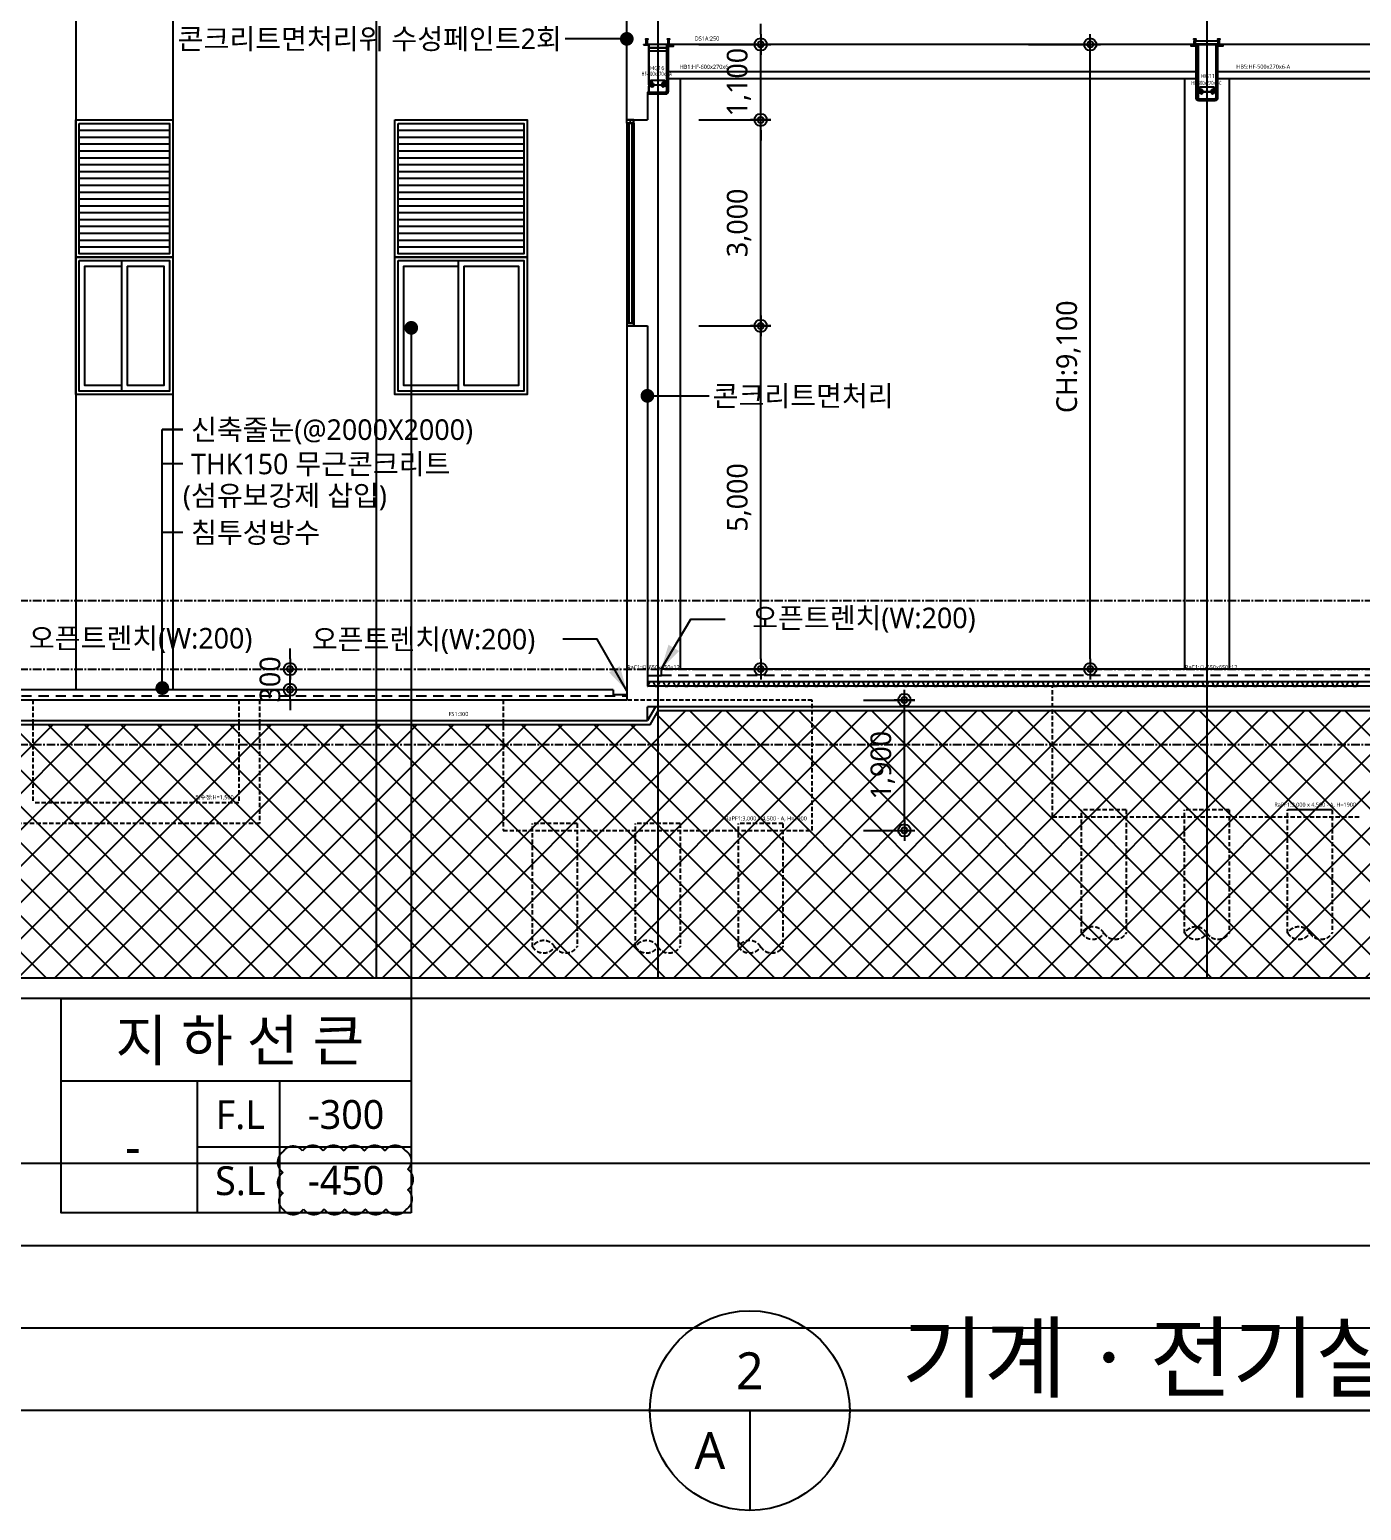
# Model space of a CAD drawing. Header units: millimetres. Extents: x 0 to 244676, y -5263 to 84354.
# Drawn here: x 160651 to 180050, y 3705 to 25274 of the extents above; entities that cross this region are included whole.
import ezdxf
from ezdxf.enums import TextEntityAlignment as Align

# ---------------------------------------------------------------- set-up
doc = ezdxf.new("R2010")
doc.units = ezdxf.units.MM
doc.header["$LTSCALE"] = 100
doc.header["$MEASUREMENT"] = 0
doc.header["$PDSIZE"] = -10
for name, pattern in [('ACAD_ISO03W100', [30, 12, -18]), ('CENTER', [2, 1.25, -0.25, 0.25, -0.25]), ('HID', [2.5, 1.5, -1]), ('HIDDEN', [9.525, 6.35, -3.175]), ('HIDDEN2', [0.1875, 0.125, -0.0625])]:
    doc.linetypes.add(name, pattern=pattern)
doc.layers.get('0').update_dxf_attribs({"linetype": 'CONTINUOUS'})
doc.layers.get('Defpoints').update_dxf_attribs({"color": 171, "linetype": 'CONTINUOUS'})
for name, color, linetype in [('BOLT', 6, 'CONTINUOUS'), ('cen', 14, 'CONTINUOUS'), ('CEN(ST)', 1, 'CENTER'), ('CON', 2, 'CONTINUOUS'), ('DIM', 7, 'CONTINUOUS'), ('ELE', 4, 'CONTINUOUS'), ('ELE-6', 8, 'CONTINUOUS'), ('FIN', 8, 'CONTINUOUS'), ('FIN(내화피복)', 8, 'CONTINUOUS'), ('HAT-252', 252, 'CONTINUOUS'), ('HF', 3, 'CONTINUOUS'), ('LED', 7, 'CONTINUOUS'), ('NDIM', 7, 'CONTINUOUS'), ('plate', 8, 'CONTINUOUS'), ('STUD', 6, 'CONTINUOUS'), ('SYM', 7, 'CONTINUOUS'), ('TEXT', 3, 'CONTINUOUS'), ('TEXT(MIN)', 7, 'CONTINUOUS'), ('TEXT(실명)', 3, 'CONTINUOUS'), ('TEXT-기입', 6, 'CONTINUOUS'), ('TITLE', 7, 'CONTINUOUS'), ('WIN', 4, 'CONTINUOUS'), ('WIN-G', 252, 'CONTINUOUS'), ('WIN2', 5, 'CONTINUOUS'), ('wire-meshes', 1, 'CONTINUOUS'), ('고령토단면', 2, 'CONTINUOUS'), ('배수판', 5, 'CONTINUOUS'), ('코킹용접', 5, 'CONTINUOUS')]:
    doc.layers.add(name, color=color, linetype=linetype)
doc.layers.add('VE변경사항적용-20220616', color=10, linetype='CONTINUOUS', plot=False)
doc.styles.add('CGS', font='cgse', dxfattribs={"bigfont": 'cgs'})
doc.styles.add('TE', font='malgun_0.ttf')
doc.styles.add('나눔바른고딕', font='NanumBarunGothic.ttf')
doc.dimstyles.new('BA', dxfattribs={"dimscale": 500, "dimtxt": 3, "dimasz": 1, "dimexe": 1, "dimexo": 5, "dimgap": 0.9, "dimtad": 1, "dimdec": 0, "dimdsep": 46, "dimlunit": 6, "dimtxsty": 'TE', "dimblk": 'DDD', "dimcen": 2.5, "dimclrd": 256, "dimclre": 256, "dimclrt": 3, "dimazin": 2, "dimtfac": 1, "dimtdec": 0, "dimtix": 1, "dimtmove": 2, "dimatfit": 3, "dimldrblk": 'DDD', "dimfxl": 1, "dimtolj": 1, "dimtzin": 0, "dimarcsym": 2})
doc.dimstyles.new('NDIM 1200', dxfattribs={"dimscale": 500, "dimtxt": 3, "dimasz": 1, "dimexe": 2, "dimexo": 2, "dimgap": 1, "dimtad": 1, "dimdec": 0, "dimdsep": 46, "dimtxsty": 'CGS', "dimblk": 'DOT0', "dimcen": 1, "dimdle": 8, "dimclrd": 2, "dimclre": 2, "dimclrt": 2, "dimadec": 0, "dimazin": 0, "dimtfac": 1, "dimtdec": 0, "dimtix": 1, "dimtmove": 2, "dimatfit": 3, "dimldrblk": 'DOT0', "dimfxl": 1, "dimtolj": 1, "dimtzin": 0, "dimlwd": -1, "dimlwe": -1, "dimarcsym": 0})

# ---------------------------------------------------------------- blocks, each defined once
blk = doc.blocks.new('*U162')
at = {"layer": 'BOLT'}
for p, q in [((-20, 0), (20, 0)), ((-20, 0), (-20, -4)), ((-17, 18), (17, 18)), ((20, 0), (20, -4)), ((-20, -4), (20, -4)), ((-18, -19), (-18, -6)), ((-14, -4), (14, -4)), ((-14, -20), (14, -20)), ((-10, -20), (-10, -31)), ((-10, -31), (-8, -33)), ((-10, -31), (10, -31)), ((-9, -19), (-9, -6)), ((-8, -33), (8, -33)), ((10, -31), (8, -33)), ((9, -19), (9, -6)), ((10, -20), (10, -31)), ((18, -19), (18, -6))]:
    blk.add_line(p, q, dxfattribs=at)
at = {"layer": 'BOLT', "linetype": 'HIDDEN'}
for p, q in [((-10, 18), (-10, 0)), ((10, 18), (10, 0))]:
    blk.add_line(p, q, dxfattribs=at)
at = {"layer": 'BOLT'}
for centre, radius, start, end in [((0, 13), 17.6, 15.5187, 164.4813), ((-14, -11), 6.71, 47.8966, 132.1034), ((-14, -14), 6.71, 227.8966, 312.1034), ((0, -29), 24.2, 68.2132, 111.7868), ((0, 4), 24.2, 248.2132, 291.7868), ((14, -11), 6.71, 47.8966, 132.1034), ((14, -14), 6.71, 227.8966, 312.1034)]:
    blk.add_arc(centre, radius, start, end, dxfattribs=at)
at = {"layer": 'cen'}
blk.add_line((0, 36), (0, -38), dxfattribs=at)
blk = doc.blocks.new('SB16')
at = {"layer": 'STUD'}
for p, q in [((-8, 0), (-8, 70)), ((8, 0), (8, 70))]:
    blk.add_line(p, q, dxfattribs=at)
blk.add_lwpolyline([(-15, 70), (-15, 80), (14, 80), (14, 70)], close=True, dxfattribs=at)
blk = doc.blocks.new('*U141')
at = {"layer": 'Defpoints'}
blk.add_point((0, 0), dxfattribs=at)
at = {"layer": 'HF'}
for p, q in [((-209, 0), (-147, 0)), ((-209, 0), (-209, -6)), ((209, 0), (147, 0)), ((209, 0), (209, -6)), ((-209, -6), (-147, -6)), ((-135, -18), (-135, -682)), ((-129, -18), (-129, -682)), ((129, -18), (129, -682)), ((135, -18), (135, -682)), ((209, -6), (147, -6)), ((-135, -718), (-135, -782)), ((-129, -718), (-129, -782)), ((-117, -694), (-55, -694)), ((-117, -700), (-55, -700)), ((-117, -706), (-55, -706)), ((-117, -794), (117, -794)), ((-117, -800), (117, -800)), ((-55, -694), (-55, -700)), ((-55, -700), (-55, -706)), ((117, -694), (55, -694)), ((55, -694), (55, -700)), ((117, -700), (55, -700)), ((55, -700), (55, -706)), ((117, -706), (55, -706)), ((129, -718), (129, -782)), ((135, -718), (135, -782))]:
    blk.add_line(p, q, dxfattribs=at)
for centre, radius, start, end in [((-147, -18), 18, 360, 450), ((147, -18), 18, 90, 180), ((-147, -18), 12, 360, 450), ((147, -18), 12, 90, 180), ((-117, -682), 18, 180, 270), ((-117, -718), 18, 90, 180), ((-117, -782), 18, 180, 270), ((-117, -682), 12, 180, 270), ((-117, -718), 12, 90, 180), ((-117, -782), 12, 180, 270), ((117, -682), 12, 270, 360), ((117, -682), 18, 270, 360), ((117, -718), 18, 0, 90), ((117, -718), 12, 0, 90), ((117, -782), 12, 270, 360), ((117, -782), 18, 270, 360)]:
    blk.add_arc(centre, radius, start, end, dxfattribs=at)
blk = doc.blocks.new('*U163')
for p, q in [((185, 0), (185, -50)), ((-185, 0), (-185, -50)), ((-185, 0), (185, 0)), ((-185, -50), (185, -50))]:
    blk.add_line(p, q)
at = {"linetype": 'ByBlock'}
blk.add_line((-185, -6), (185, -6), dxfattribs=at)
at = {"layer": 'Defpoints'}
blk.add_point((0, -50), dxfattribs=at)
blk = doc.blocks.new('HG11-SEC')
at = {"layer": 'plate'}
for p, q in [((-105, -694), (-105, -619)), ((-105, -619), (105, -619)), ((105, -694), (105, -619))]:
    blk.add_line(p, q, dxfattribs=at)
for points in [[(-105, -688), (105, -688)], [(105, -694), (-105, -694)]]:
    blk.add_lwpolyline(points, dxfattribs=at)
at = {"layer": 'BOLT', "rotation": 180}
for p in [(-80, -688), (80, -688)]:
    blk.add_blockref('*U162', p, dxfattribs=at)
at = {"layer": 'HF'}
blk.add_blockref('*U141', (0, 0), dxfattribs=at)
at = {"layer": 'plate', "xscale": -1, "rotation": 180}
blk.add_blockref('*U163', (0, 0), dxfattribs=at)
at = {"layer": 'STUD'}
for p in [(-174, 0), (174, 0)]:
    blk.add_blockref('SB16', p, dxfattribs=at)
at = {"layer": 'Defpoints', "style": '나눔바른고딕'}
blk.add_text('HG11', height=60, dxfattribs=at).set_placement((14, -509), align=Align.BOTTOM_CENTER)
at = {"layer": 'Defpoints', "style": '나눔바른고딕', "width": 0.6}
blk.add_text('HF-800x270x8-C', height=60, dxfattribs=at).set_placement((-6, -609), align=Align.BOTTOM_CENTER)
blk = doc.blocks.new('DOT0')
blk.add_line((-3, 0), (3, 0))
at = {"color": 6}
blk.add_circle((0, 0), 0.75, dxfattribs=at)
blk = doc.blocks.new('DDD')
at = {"layer": 'DIM', "color": 0}
for p, q in [((-1, 0), (1, 0)), ((0, -1), (0, 1))]:
    blk.add_line(p, q, dxfattribs=at)
for radius in [0.6, 0.3]:
    blk.add_circle((0, 0), radius, dxfattribs=at)
blk = doc.blocks.new('*D236')
at = {"layer": 'Defpoints', "color": 0, "ltscale": 0.4, "transparency": 16777216}
for p in [(169650, 20959), (171300, 20959), (169650, 15959)]:
    blk.add_point(p, dxfattribs=at)
at = {"layer": 'NDIM', "lineweight": -2, "ltscale": 0.4, "transparency": 16777216}
for p, q in [((170400, 20959), (171450, 20959)), ((171300, 16109), (171300, 20809)), ((170400, 15959), (171450, 15959))]:
    blk.add_line(p, q, dxfattribs=at)
at = {"layer": 'NDIM', "lineweight": -2, "ltscale": 0.4, "transparency": 16777216, "xscale": 150, "yscale": 150, "zscale": 150}
for p, rotation in [((171300, 20959), 90), ((171300, 15959), 270)]:
    blk.add_blockref('DDD', p, dxfattribs=dict(at, rotation=rotation))
at = {"layer": 'NDIM', "color": 3, "ltscale": 0.4, "transparency": 16777216, "insert": (170985, 18459), "char_height": 300, "attachment_point": 5, "rotation": 90, "style": 'TE'}
blk.add_mtext('\\A1;5,000', dxfattribs=at)
blk = doc.blocks.new('*D252')
at = {"layer": 'Defpoints', "color": 0, "ltscale": 0.4, "transparency": 16777216}
for p in [(172050, 15509), (173393, 15509), (172050, 13609)]:
    blk.add_point(p, dxfattribs=at)
at = {"layer": 'NDIM', "lineweight": -2, "ltscale": 0.4, "transparency": 16777216}
for p, q in [((172800, 15509), (173543, 15509)), ((173393, 13759), (173393, 15359)), ((172800, 13609), (173543, 13609))]:
    blk.add_line(p, q, dxfattribs=at)
at = {"layer": 'NDIM', "lineweight": -2, "ltscale": 0.4, "transparency": 16777216, "xscale": 150, "yscale": 150, "zscale": 150}
for p, rotation in [((173393, 15509), 90), ((173393, 13609), 270)]:
    blk.add_blockref('DDD', p, dxfattribs=dict(at, rotation=rotation))
at = {"layer": 'NDIM', "color": 3, "ltscale": 0.4, "transparency": 16777216, "insert": (173077, 14559), "char_height": 300, "attachment_point": 5, "rotation": 90, "style": 'TE'}
blk.add_mtext('\\A1;1,900', dxfattribs=at)
blk = doc.blocks.new('A$C51E23882')
at = {"layer": 'TITLE'}
blk.add_lwpolyline([(8500, 0), (0, 0), (0, 5200), (8500, 5200)], close=True, dxfattribs=at)
for points in [[(8500, 3200), (0, 3200)], [(3300, 3200), (3300, 0)], [(5300, 3200), (5300, 0)], [(3300, 1600), (8500, 1600)]]:
    blk.add_lwpolyline(points, dxfattribs=at)
at = {"layer": 'TITLE', "style": '나눔바른고딕'}
for s, p in [('F.L', (4352, 2378)), ('S.L', (4352, 778))]:
    blk.add_text(s, height=700, dxfattribs=at).set_placement(p, align=Align.MIDDLE)
blk = doc.blocks.new('*U160')
at = {"layer": 'Defpoints'}
blk.add_point((0, 0), dxfattribs=at)
at = {"layer": 'HF'}
for p, q in [((-209, 0), (-147, 0)), ((-209, 0), (-209, -6)), ((209, 0), (147, 0)), ((209, 0), (209, -6)), ((-209, -6), (-147, -6)), ((-135, -18), (-135, -582)), ((-129, -18), (-129, -582)), ((129, -18), (129, -582)), ((135, -18), (135, -582)), ((209, -6), (147, -6)), ((-135, -618), (-135, -682)), ((-129, -618), (-129, -682)), ((-117, -594), (-55, -594)), ((-117, -600), (-55, -600)), ((-117, -606), (-55, -606)), ((-55, -594), (-55, -600)), ((-55, -600), (-55, -606)), ((117, -594), (55, -594)), ((55, -594), (55, -600)), ((117, -600), (55, -600)), ((55, -600), (55, -606)), ((117, -606), (55, -606)), ((129, -618), (129, -682)), ((135, -618), (135, -682)), ((-117, -694), (117, -694)), ((-117, -700), (117, -700))]:
    blk.add_line(p, q, dxfattribs=at)
for centre, radius, start, end in [((-147, -18), 18, 360, 450), ((147, -18), 18, 90, 180), ((-147, -18), 12, 360, 450), ((147, -18), 12, 90, 180), ((-117, -582), 18, 180, 270), ((-117, -618), 18, 90, 180), ((-117, -582), 12, 180, 270), ((-117, -618), 12, 90, 180), ((117, -582), 12, 270, 360), ((117, -582), 18, 270, 360), ((117, -618), 18, 0, 90), ((117, -618), 12, 0, 90), ((-117, -682), 18, 180, 270), ((-117, -682), 12, 180, 270), ((117, -682), 12, 270, 360), ((117, -682), 18, 270, 360)]:
    blk.add_arc(centre, radius, start, end, dxfattribs=at)
blk = doc.blocks.new('HG16-SEC')
at = {"layer": 'plate'}
for p, q in [((129, -50), (-129, -50)), ((129, -54), (-129, -54)), ((129, -100), (-129, -100)), ((-105, -594), (-105, -519)), ((-105, -519), (105, -519)), ((105, -594), (105, -519))]:
    blk.add_line(p, q, dxfattribs=at)
for points in [[(-105, -588), (105, -588)], [(105, -594), (-105, -594)]]:
    blk.add_lwpolyline(points, dxfattribs=at)
at = {"layer": 'BOLT', "rotation": 180}
for p in [(-80, -588), (80, -588)]:
    blk.add_blockref('*U162', p, dxfattribs=at)
at = {"layer": 'HF'}
blk.add_blockref('*U160', (0, 0), dxfattribs=at)
at = {"layer": 'STUD'}
for p in [(-159, 0), (159, 0)]:
    blk.add_blockref('SB16', p, dxfattribs=at)
at = {"layer": 'Defpoints', "style": 'TE', "width": 0.6}
blk.add_text('HF-700x270x8-A', height=60, dxfattribs=at).set_placement((-15, -476), align=Align.BOTTOM_CENTER)
at = {"layer": 'Defpoints', "style": 'TE'}
blk.add_text('HG16', height=60, dxfattribs=at).set_placement((-6, -393), align=Align.BOTTOM_CENTER)
blk = doc.blocks.new('*D206')
at = {"layer": 'Defpoints', "color": 0, "ltscale": 0.4, "transparency": 16777216}
for p in [(164444, 15959), (164444, 15959), (164444, 15659)]:
    blk.add_point(p, dxfattribs=at)
at = {"layer": 'NDIM', "lineweight": -2, "ltscale": 0.4, "transparency": 16777216}
for p, q in [((164444, 16109), (164444, 16259)), ((164444, 15659), (164444, 15959)), ((164444, 15509), (164444, 15359))]:
    blk.add_line(p, q, dxfattribs=at)
at = {"layer": 'NDIM', "lineweight": -2, "ltscale": 0.4, "transparency": 16777216, "xscale": 150, "yscale": 150, "zscale": 150}
for p, rotation in [((164444, 15959), 270), ((164444, 15659), 90)]:
    blk.add_blockref('DDD', p, dxfattribs=dict(at, rotation=rotation))
at = {"layer": 'NDIM', "color": 3, "ltscale": 0.4, "transparency": 16777216, "insert": (164154, 15809), "char_height": 300, "attachment_point": 5, "rotation": 90, "style": 'TE'}
blk.add_mtext('\\A1;300', dxfattribs=at)
blk = doc.blocks.new('*D256')
at = {"layer": 'Defpoints', "color": 0, "ltscale": 0.4, "transparency": 16777216}
for p in [(169650, 23959), (171300, 23959), (169650, 20959)]:
    blk.add_point(p, dxfattribs=at)
at = {"layer": 'NDIM', "lineweight": -2, "ltscale": 0.4, "transparency": 16777216}
for p, q in [((170400, 23959), (171450, 23959)), ((171300, 21109), (171300, 23809)), ((170400, 20959), (171450, 20959))]:
    blk.add_line(p, q, dxfattribs=at)
at = {"layer": 'NDIM', "lineweight": -2, "ltscale": 0.4, "transparency": 16777216, "xscale": 150, "yscale": 150, "zscale": 150}
for p, rotation in [((171300, 23959), 90), ((171300, 20959), 270)]:
    blk.add_blockref('DDD', p, dxfattribs=dict(at, rotation=rotation))
at = {"layer": 'NDIM', "color": 3, "ltscale": 0.4, "transparency": 16777216, "insert": (170985, 22459), "char_height": 300, "attachment_point": 5, "rotation": 90, "style": 'TE'}
blk.add_mtext('\\A1;3,000', dxfattribs=at)
blk = doc.blocks.new('*D257')
at = {"layer": 'Defpoints', "color": 0, "ltscale": 0.4, "transparency": 16777216}
for p in [(169650, 25059), (171300, 25059), (169650, 23959)]:
    blk.add_point(p, dxfattribs=at)
at = {"layer": 'NDIM', "lineweight": -2, "ltscale": 0.4, "transparency": 16777216}
for p, q in [((171300, 25209), (171300, 25359)), ((170400, 25059), (171450, 25059)), ((171300, 23959), (171300, 25059)), ((170400, 23959), (171450, 23959)), ((171300, 23809), (171300, 23659))]:
    blk.add_line(p, q, dxfattribs=at)
at = {"layer": 'NDIM', "lineweight": -2, "ltscale": 0.4, "transparency": 16777216, "xscale": 150, "yscale": 150, "zscale": 150}
for p, rotation in [((171300, 25059), 270), ((171300, 23959), 90)]:
    blk.add_blockref('DDD', p, dxfattribs=dict(at, rotation=rotation))
at = {"layer": 'NDIM', "color": 3, "ltscale": 0.4, "transparency": 16777216, "insert": (170984, 24509), "char_height": 300, "attachment_point": 5, "rotation": 90, "style": 'TE'}
blk.add_mtext('\\A1;1,100', dxfattribs=at)
blk = doc.blocks.new('A$C194907C1')
at = {"color": 1, "linetype": 'CENTER', "ltscale": 5}
blk.add_line((4, 35), (4, 0), dxfattribs=at)
at = {"layer": 'ELE', "color": 9}
for p, q in [((7, 30), (0, 30)), ((2, 29), (2, 6)), ((6, 29), (2, 29)), ((3, 31), (3, 31)), ((4, 31), (4, 30)), ((6, 6), (4, 3)), ((6, 29), (6, 6))]:
    blk.add_line(p, q, dxfattribs=at)
for centre, radius, start, end in [((4, 28), 3.66, 16.7859, 163.2141), ((2, 31), 0.251, 126.2892, 307.3193), ((3, 31), 0.5, 0, 112.1194), ((4, 28), 3.16, 112.1194, 122.1807), ((2, 29), 0.25, 270, 90), ((2, 5), 1.34, 302.9286, 137.3368), ((-1, 2), 4.51, 10.1274, 57.2527), ((4, 31), 0.506, 183.5193, 11.9583), ((5, 31), 0.5, 67.8806, 180), ((5, 31), 0.251, 231.0992, 52.1294), ((4, 28), 3.16, 58.1651, 67.8806), ((6, 29), 0.25, 90, 270)]:
    blk.add_arc(centre, radius, start, end, dxfattribs=at)
blk = doc.blocks.new('AGW-H3000')
at = {"layer": '코킹용접'}
h = blk.add_hatch(dxfattribs=at)
h.set_pattern_fill('ANSI37', color=256, scale=10, angle=90, style=0)
h.set_pattern_definition([(315, (94070.2244, 4701.9659), (0.883883476, 0.883883476), []), (45, (94070.2244, 4701.9659), (-0.883883476, 0.883883476), [])])
h.paths.add_polyline_path([(28, 2955), (21, 2955, -0.097245), (28, 2950)])
h = blk.add_hatch(dxfattribs=at)
h.set_pattern_fill('ANSI37', color=256, scale=10, angle=90, style=0)
h.set_pattern_definition([(225, (-93970.2244, 4701.9659), (-0.883883476, 0.883883476), []), (135, (-93970.2244, 4701.9659), (0.883883476, 0.883883476), [])])
h.paths.add_polyline_path([(72, 2955), (79, 2955, 0.097245), (72, 2950)])
h = blk.add_hatch(dxfattribs=at)
h.set_pattern_fill('ANSI37', color=256, scale=10, angle=90, style=0)
h.set_pattern_definition([(45, (94070.2244, -1701.9659), (0.883883476, -0.883883476), []), (315, (94070.2244, -1701.9659), (-0.883883476, -0.883883476), [])])
h.paths.add_polyline_path([(28, 45), (21, 45, 0.097245), (28, 50)])
h = blk.add_hatch(dxfattribs=at)
h.set_pattern_fill('ANSI37', color=256, scale=10, angle=90, style=0)
h.set_pattern_definition([(135, (-93970.2244, -1701.9659), (-0.883883476, -0.883883476), []), (225, (-93970.2244, -1701.9659), (0.883883476, -0.883883476), [])])
h.paths.add_polyline_path([(72, 45), (79, 45, -0.097245), (72, 50)])
at = {"layer": 'WIN'}
for p, q in [((100, 3000), (0, 3000)), ((0, 2955), (0, 3000)), ((0, 2955), (100, 2955)), ((99, 2999), (1, 2999)), ((1, 2956), (1, 2999)), ((1, 2956), (99, 2956)), ((99, 2956), (99, 2999)), ((100, 2955), (100, 3000))]:
    blk.add_line(p, q, dxfattribs=at)
at = {"layer": 'WIN-G'}
for p, q in [((28, 2940), (28, 60)), ((72, 2940), (72, 60))]:
    blk.add_line(p, q, dxfattribs=at)
at = {"layer": 'WIN2'}
for p, q in [((0, 2955), (0, 45)), ((100, 2955), (100, 45))]:
    blk.add_line(p, q, dxfattribs=at)
at = {"layer": '고령토단면', "color": 4, "linetype": 'ByBlock'}
for p, q in [((0, 45), (100, 45)), ((0, 45), (0, 0)), ((100, 0), (0, 0)), ((1, 44), (99, 44)), ((1, 44), (1, 1)), ((99, 1), (1, 1)), ((99, 44), (99, 1)), ((100, 45), (100, 0))]:
    blk.add_line(p, q, dxfattribs=at)
at = {"layer": '코킹용접'}
for centre, start, end in [((11, 2936), 38.6505, 60.8674), ((89, 2936), 119.1326, 141.3495), ((11, 64), 299.1326, 321.3495), ((89, 64), 218.6505, 240.8674)]:
    blk.add_arc(centre, 21.4, start, end, dxfattribs=at)
at = {"linetype": 'Continuous', "xscale": -1, "rotation": 180}
blk.add_blockref('A$C194907C1', (46, 2978), dxfattribs=at)
blk = doc.blocks.new('*D428')
at = {"layer": 'Defpoints', "color": 0, "ltscale": 0.4, "transparency": 16777216}
for p in [(174450, 25059), (176100, 25059), (174450, 15959)]:
    blk.add_point(p, dxfattribs=at)
at = {"layer": 'NDIM', "lineweight": -2, "ltscale": 0.4, "transparency": 16777216}
for p, q in [((175200, 25059), (176250, 25059)), ((176100, 16109), (176100, 24909)), ((175200, 15959), (176250, 15959))]:
    blk.add_line(p, q, dxfattribs=at)
at = {"layer": 'NDIM', "lineweight": -2, "ltscale": 0.4, "transparency": 16777216, "xscale": 150, "yscale": 150, "zscale": 150}
for p, rotation in [((176100, 25059), 90), ((176100, 15959), 270)]:
    blk.add_blockref('DDD', p, dxfattribs=dict(at, rotation=rotation))
at = {"layer": 'NDIM', "color": 3, "ltscale": 0.4, "transparency": 16777216, "insert": (175784, 20509), "char_height": 300, "attachment_point": 5, "rotation": 90, "style": 'TE'}
blk.add_mtext('\\A1;CH:9,100', dxfattribs=at)

msp = doc.modelspace()

# ---------------------------------------------------------------- hatches: boundary and pattern name
at = {"layer": 'HAT-252', "ltscale": 10000}
h = msp.add_hatch(dxfattribs=at)
h.set_pattern_fill('ANSI37', color=256, scale=3000)
h.paths.add_polyline_path([(216500, 25819), (211500, 25819), (211500, 13509), (211600, 13509), (211600, 13449), (207400, 13449), (207400, 13509), (207500, 13509), (207500, 15709), (210700, 15709), (210700, 25609), (210500, 25609), (210500, 26209), (200900, 26209), (200900, 26009), (200800, 26009), (200800, 24859), (200700, 24859), (200700, 25059), (199000, 25059), (199000, 25024), (198035, 25024), (198035, 15709), (198600, 15709), (198600, 13509), (198700, 13509), (198700, 13449), (196565.4, 13449), (195468.4, 15349), (169800.1, 15349), (169684.6, 15149), (158725, 15149), (158609.5, 15349), (156950.1, 15349), (156834.6, 15149), (154307.8, 15149), (154134.6, 14849), (143300.1, 14849), (143300, 11459), (216500, 11459)])

# ---------------------------------------------------------------- linework, layer by layer
at = {"layer": 'CEN(ST)', "ltscale": 10000}
for p, q in [((165700, 33391), (165700, 11459)), ((169800, 33391), (169800, 11459)), ((177800, 33391), (177800, 11459))]:
    msp.add_line(p, q, dxfattribs=at)
at = {"layer": 'CEN(ST)'}
for p, q in [((142300, 16959), (216500, 16959)), ((142300, 15959), (216500, 15959)), ((142300, 14859), (216500, 14859))]:
    msp.add_line(p, q, dxfattribs=at)
at = {"layer": 'CON', "ltscale": 10000}
for p, q in [((169350, 23959), (169350, 28009)), ((197200, 25059), (169650, 25059)), ((169650, 24359), (169650, 23959)), ((169683, 24359), (169650, 24359)), ((169350, 23959), (169650, 23959)), ((169350, 20959), (169350, 15509)), ((169350, 20959), (169650, 20959)), ((169650, 20959), (169650, 15709))]:
    msp.add_line(p, q, dxfattribs=at)
at = {"layer": 'CON', "ltscale": 0.1}
for p, q in [((197200, 15709), (169650, 15709)), ((169350, 15509), (159030.8, 15509)), ((169765.5, 15409), (169650, 15209)), ((195503, 15409), (169765.5, 15409)), ((158759.6, 15209), (169650, 15209))]:
    msp.add_line(p, q, dxfattribs=at)
at = {"layer": 'Defpoints', "ltscale": 10000}
for points in [[(222800, 5159), (136000, 5159), (136000, 39691), (222800, 39691)], [(221600, 6359), (137200, 6359), (137200, 38491), (221600, 38491)], [(220400, 7559), (138400, 7559), (138400, 37291), (220400, 37291)], [(219200, 8759), (139600, 8759), (139600, 36091), (219200, 36091)], [(216800, 11159), (142000, 11159), (142000, 33691), (216800, 33691)], [(216500, 11459), (142300, 11459), (142300, 33391), (216500, 33391)]]:
    msp.add_lwpolyline(points, close=True, dxfattribs=at)
at = {"layer": 'ELE-6', "ltscale": 10000}
for p, q in [((161323, 28009), (161323, 15659)), ((162737.2, 28009), (162737.2, 15659)), ((177665, 24659), (169935, 24659)), ((185665, 24659), (177935, 24659)), ((177665, 24559), (169935, 24559)), ((170125, 24559), (170125, 15959)), ((177475, 24559), (177475, 15959)), ((185665, 24559), (177935, 24559)), ((178125, 24559), (178125, 15959)), ((169650, 15209), (169650, 15409)), ((169765.5, 15409), (169650, 15409)), ((179625, 13909), (178975, 13909))]:
    msp.add_line(p, q, dxfattribs=at)
at = {"layer": 'ELE-6', "color": 253, "ltscale": 10000}
for p, q in [((161373, 23809), (162687.2, 23809)), ((166019.9, 23809), (167850, 23809)), ((161373, 23709), (162687.2, 23709)), ((161373, 23609), (162687.2, 23609)), ((166019.9, 23709), (167850, 23709)), ((166019.9, 23609), (167850, 23609)), ((161373, 23509), (162687.2, 23509)), ((161373, 23409), (162687.2, 23409)), ((161373, 23309), (162687.2, 23309)), ((166019.9, 23509), (167850, 23509)), ((166019.9, 23409), (167850, 23409)), ((166019.9, 23309), (167850, 23309)), ((161373, 23209), (162687.2, 23209)), ((161373, 23109), (162687.2, 23109)), ((166019.9, 23209), (167850, 23209)), ((166019.9, 23109), (167850, 23109)), ((161373, 23009), (162687.2, 23009)), ((161373, 22909), (162687.2, 22909)), ((166019.9, 23009), (167850, 23009)), ((166019.9, 22909), (167850, 22909)), ((161373, 22809), (162687.2, 22809)), ((161373, 22709), (162687.2, 22709)), ((166019.9, 22809), (167850, 22809)), ((166019.9, 22709), (167850, 22709)), ((161373, 22609), (162687.2, 22609)), ((161373, 22509), (162687.2, 22509)), ((166019.9, 22609), (167850, 22609)), ((166019.9, 22509), (167850, 22509)), ((161373, 22409), (162687.2, 22409)), ((161373, 22309), (162687.2, 22309)), ((166019.9, 22409), (167850, 22409)), ((166019.9, 22309), (167850, 22309)), ((161373, 22209), (162687.2, 22209)), ((161373, 22109), (162687.2, 22109)), ((166019.9, 22209), (167850, 22209)), ((166019.9, 22109), (167850, 22109)), ((161990.1, 21909), (161990.1, 20009)), ((162070.1, 21829), (162070.1, 20089)), ((166895, 21909), (166895, 20009)), ((166975, 21829), (166975, 20089))]:
    msp.add_line(p, q, dxfattribs=at)
at = {"layer": 'ELE-6', "linetype": 'HIDDEN2', "ltscale": 5}
for p, q in [((175550, 13809), (175550, 15709)), ((160700.1, 15509), (160700.1, 14009)), ((163700.1, 15509), (163700.1, 14009)), ((164000.1, 15509), (164000.1, 13709)), ((163700.1, 14009), (160700.1, 14009)), ((175550, 13809), (180050, 13809)), ((175975, 12114.4), (175975, 13909)), ((176625, 13909), (175975, 13909)), ((176625, 13909), (176625, 12114.4)), ((177475, 12114.4), (177475, 13909)), ((178125, 13909), (177475, 13909)), ((178125, 13909), (178125, 12114.4)), ((178975, 12114.4), (178975, 13909)), ((179625, 13909), (179625, 12114.4)), ((164000.1, 13709), (160400.1, 13709)), ((167975, 11914.4), (167975, 13709)), ((168625, 13709), (167975, 13709)), ((168625, 13709), (168625, 11914.4)), ((169475, 11914.4), (169475, 13709)), ((170125, 13709), (169475, 13709)), ((170125, 13709), (170125, 11914.4)), ((170975, 11914.4), (170975, 13709)), ((171625, 13709), (170975, 13709)), ((171625, 13709), (171625, 11914.4))]:
    msp.add_line(p, q, dxfattribs=at)
at = {"layer": 'ELE-6', "color": 253, "ltscale": 10000}
for points in [[(161323, 23959), (162737.2, 23959), (162737.2, 21959), (161323, 21959)], [(165969.9, 23959), (167900, 23959), (167900, 21959), (165969.9, 21959)], [(161373, 23909), (162687.2, 23909), (162687.2, 22009), (161373, 22009)], [(166019.9, 23909), (167850, 23909), (167850, 22009), (166019.9, 22009)], [(161323, 21959), (162737.2, 21959), (162737.2, 19959), (161323, 19959)], [(161373, 21909), (162687.2, 21909), (162687.2, 20009), (161373, 20009)], [(165969.9, 21959), (167900, 21959), (167900, 19959), (165969.9, 19959)], [(166019.9, 21909), (167850, 21909), (167850, 20009), (166019.9, 20009)]]:
    msp.add_lwpolyline(points, close=True, dxfattribs=at)
for points in [[(161990.1, 20089), (161453, 20089), (161453, 21829), (161990.1, 21829)], [(162070.1, 21829), (162607.2, 21829), (162607.2, 20089), (162070.1, 20089)], [(166895, 20089), (166099.9, 20089), (166099.9, 21829), (166895, 21829)], [(166975, 21829), (167770, 21829), (167770, 20089), (166975, 20089)]]:
    msp.add_lwpolyline(points, dxfattribs=at)
at = {"layer": 'ELE-6', "linetype": 'HIDDEN2', "ltscale": 5}
msp.add_lwpolyline([(172050, 13609), (172050, 15509), (167550, 15509), (167550, 13609), (172050, 13609)], dxfattribs=at)
for centre, start, end in [((176137.5, 12012.1), 32.17212, 147.82788), ((176137.5, 12216.6), 212.17212, 327.82788), ((176462.5, 12216.6), 212.17212, 327.82788), ((177637.5, 12012.1), 32.17212, 147.82788), ((177637.5, 12216.6), 212.17212, 327.82788), ((177962.5, 12216.6), 212.17212, 327.82788), ((179137.5, 12012.1), 32.17212, 147.82788), ((179137.5, 12216.6), 212.17212, 327.82788), ((179462.5, 12216.6), 212.17212, 327.82788), ((168137.5, 11812.1), 32.17212, 147.82788), ((168137.5, 12016.6), 212.17212, 327.82788), ((168462.5, 12016.6), 212.17212, 327.82788), ((169637.5, 11812.1), 32.17212, 147.82788), ((169637.5, 12016.6), 212.17212, 327.82788), ((169962.5, 12016.6), 212.17212, 327.82788), ((171137.5, 11812.1), 32.17212, 147.82788), ((171137.5, 12016.6), 212.17212, 327.82788), ((171462.5, 12016.6), 212.17212, 327.82788)]:
    msp.add_arc(centre, 192, start, end, dxfattribs=at)
at = {"layer": 'FIN'}
for points in [[(196950, 15959), (169850, 15959), (169850, 15859), (169650, 15859)], [(169650, 15779), (197200, 15779)], [(169150, 15659), (159230.8, 15659)], [(169150, 15659), (169150, 15589), (169350, 15589)]]:
    msp.add_lwpolyline(points, dxfattribs=at)
at = {"layer": 'FIN', "ltscale": 0.1}
msp.add_lwpolyline([(198600, 13509), (198700, 13509), (198700, 13449), (196565.4, 13449), (195468.4, 15349), (169800.1, 15349), (169684.6, 15149), (158725, 15149), (158609.5, 15349), (156950.1, 15349), (156834.6, 15149), (154307.8, 15149), (154134.6, 14849), (143300.1, 14849)], dxfattribs=at)
at = {"layer": 'FIN(내화피복)', "ltscale": 10000}
msp.add_lwpolyline([(169650, 24338), (169917, 24338, 0.4142136), (169956, 24377), (169956, 25032), (170030, 25032), (170030, 25059), (170009, 25059), (170009, 25053), (169947, 25053, 0.4142136), (169935, 25041), (169935, 24377, -0.4142136), (169917, 24359), (169650, 24359), (169650, 24338)], format="xyb", dxfattribs=at)
msp.add_lwpolyline([(177591, 25059), (177591, 25053), (177653, 25053, -0.4142136), (177665, 25041), (177665, 24277, 0.4142136), (177683, 24259), (177917, 24259, 0.4142136), (177935, 24277), (177935, 25041, -0.4142136), (177947, 25053), (178009, 25053), (178009, 25059), (178030, 25059), (178030, 25032), (177956, 25032), (177956, 24277, -0.4142136), (177917, 24238), (177683, 24238, -0.4142136), (177644, 24277), (177644, 25032), (177570, 25032), (177570, 25059)], format="xyb", close=True, dxfattribs=at)
at = {"layer": 'LED', "ltscale": 10000}
for points in [[(162884.1, 19447.4), (162584.1, 19447.4)], [(162884.1, 18947.4), (162584.1, 18947.4)], [(162884.1, 17947.4), (162584.1, 17947.4)]]:
    msp.add_lwpolyline(points, dxfattribs=at)
at = {"layer": 'LED'}
for points in [[(169850, 15959), (170283, 16685.6), (170783, 16685.6)], [(169350, 15645), (168917, 16395), (168417, 16395)]]:
    msp.add_lwpolyline(points, dxfattribs=at)
for points in [[(169850, 15959), (169957, 16314.4), (170111.6, 16222.2)], [(169350, 15645), (169247.9, 16001.7), (169092.1, 15911.7)]]:
    msp.add_solid(points, dxfattribs=at)
at = {"layer": 'SYM'}
for p, q in [((169687.1, 5159), (189112.9, 5159)), ((171141.7, 5159), (171141.7, 3704.5))]:
    msp.add_line(p, q, dxfattribs=at)
msp.add_circle((171141.7, 5159), 1454.5, dxfattribs=at)
at = {"layer": 'VE변경사항적용-20220616', "linetype": 'ACAD_ISO03W100'}
msp.add_lwpolyline([(164340.7, 8094.1, 0.5205671), (164640.7, 8094.1, 0.5205671), (164940.7, 8094.1, 0.5205671), (165240.7, 8094.1, 0.5205671), (165540.7, 8094.1, 0.5205671), (165840.7, 8094.1, 0.5205671), (166140.7, 8094.1, 0.5205671), (166160.5, 8374.3, 0.5205671), (166160.5, 8674.3, 0.5205671), (166126.7, 8940.5, 0.5205671), (165826.7, 8940.5, 0.5205671), (165526.7, 8940.5, 0.5205671), (165226.7, 8940.5, 0.5205671), (164926.7, 8940.5, 0.5205671), (164626.7, 8940.5, 0.5205671), (164340.7, 8926.5, 0.5205671), (164340.7, 8626.5, 0.5205671), (164340.7, 8326.5, 0.5205671)], format="xyb", close=True, dxfattribs=at)
at = {"layer": 'wire-meshes', "linetype": 'HID'}
for points in [[(169850, 15869), (196824.4, 15869)], [(159030.8, 15569), (169350, 15569)]]:
    msp.add_lwpolyline(points, dxfattribs=at)
at = {"layer": '배수판'}
msp.add_lwpolyline([(169650, 15709), (169658.6, 15709), (169688.5, 15779), (169731.3, 15779), (169761.2, 15709), (169804, 15709), (169833.9, 15779), (169876.7, 15779), (169906.6, 15709), (169949.4, 15709), (169979.3, 15779), (170022.1, 15779), (170052, 15709), (170094.8, 15709), (170124.7, 15779), (170167.5, 15779), (170197.4, 15709), (170240.2, 15709), (170270.1, 15779), (170312.9, 15779), (170342.8, 15709), (170385.6, 15709), (170415.5, 15779), (170458.3, 15779), (170488.2, 15709), (170531, 15709), (170560.9, 15779), (170603.7, 15779), (170633.6, 15709), (170676.4, 15709), (170706.3, 15779), (170749.1, 15779), (170779, 15709), (170821.8, 15709), (170851.7, 15779), (170894.5, 15779), (170924.4, 15709), (170967.2, 15709), (170997.1, 15779), (171039.9, 15779), (171069.8, 15709), (171112.6, 15709), (171142.5, 15779), (171185.3, 15779), (171215.2, 15709), (171258, 15709), (171287.9, 15779), (171330.7, 15779), (171360.6, 15709), (171403.4, 15709), (171433.3, 15779), (171476.1, 15779), (171506, 15709), (171548.8, 15709), (171578.7, 15779), (171621.5, 15779), (171651.4, 15709), (171694.2, 15709), (171724.1, 15779), (171766.9, 15779), (171796.8, 15709), (171839.6, 15709), (171869.5, 15779), (171912.3, 15779), (171942.2, 15709), (171985, 15709), (172014.9, 15779), (172057.7, 15779), (172087.6, 15709), (172130.4, 15709), (172160.3, 15779), (172203.1, 15779), (172233, 15709), (172275.7, 15709), (172305.7, 15779), (172348.4, 15779), (172378.4, 15709), (172421.1, 15709), (172451.1, 15779), (172493.8, 15779), (172523.8, 15709), (172566.5, 15709), (172596.5, 15779), (172639.2, 15779), (172669.2, 15709), (172711.9, 15709), (172741.9, 15779), (172784.6, 15779), (172814.6, 15709), (172857.3, 15709), (172887.3, 15779), (172930, 15779), (172960, 15709), (173002.7, 15709), (173032.7, 15779), (173075.4, 15779), (173105.4, 15709), (173126.8, 15709), (173148.1, 15709), (173178.1, 15779), (173220.8, 15779), (173250.8, 15709), (173293.5, 15709), (173323.5, 15779), (173344.8, 15779), (173363.2, 15779), (173393.1, 15709), (173435.9, 15709), (173465.8, 15779), (173508.6, 15779), (173538.5, 15709), (173581.3, 15709), (173611.2, 15779), (173654, 15779), (173683.9, 15709), (173726.7, 15709), (173756.6, 15779), (173799.4, 15779), (173829.3, 15709), (173872.1, 15709), (173902, 15779), (173944.8, 15779), (173974.7, 15709), (174017.4, 15709), (174047.4, 15779), (174090.1, 15779), (174120.1, 15709), (174162.8, 15709), (174192.8, 15779), (174235.5, 15779), (174265.5, 15709), (174308.2, 15709), (174338.2, 15779), (174380.9, 15779), (174410.9, 15709), (174453.6, 15709), (174483.6, 15779), (174526.3, 15779), (174556.3, 15709), (174599, 15709), (174629, 15779), (174671.7, 15779), (174701.7, 15709), (174744.4, 15709), (174774.4, 15779), (174817.1, 15779), (174847.1, 15709), (174889.8, 15709), (174919.8, 15779), (174962.5, 15779), (174992.5, 15709), (175035.2, 15709), (175065.2, 15779), (175107.9, 15779), (175137.9, 15709), (175180.6, 15709), (175210.6, 15779), (175253.3, 15779), (175283.3, 15709), (175326, 15709), (175356, 15779), (175398.7, 15779), (175428.7, 15709), (175471.4, 15709), (175501.4, 15779), (175544.1, 15779), (175574.1, 15709), (175616.8, 15709), (175646.8, 15779), (175689.5, 15779), (175719.5, 15709), (175762.2, 15709), (175792.2, 15779), (175834.9, 15779), (175864.9, 15709), (175907.6, 15709), (175937.5, 15779), (175980.3, 15779), (176010.2, 15709), (176053, 15709), (176082.9, 15779), (176125.7, 15779), (176155.6, 15709), (176198.4, 15709), (176228.3, 15779), (176271.1, 15779), (176301, 15709), (176343.8, 15709), (176373.7, 15779), (176416.5, 15779), (176446.4, 15709), (176489.2, 15709), (176519.1, 15779), (176561.9, 15779), (176591.8, 15709), (176634.6, 15709), (176664.5, 15779), (176707.3, 15779), (176737.2, 15709), (176780, 15709), (176809.9, 15779), (176852.7, 15779), (176882.6, 15709), (176925.4, 15709), (176955.3, 15779), (176998.1, 15779), (177028, 15709), (177070.8, 15709), (177100.7, 15779), (177143.5, 15779), (177173.4, 15709), (177216.2, 15709), (177246.1, 15779), (177288.9, 15779), (177318.8, 15709), (177361.6, 15709), (177391.5, 15779), (177434.3, 15779), (177464.2, 15709), (177507, 15709), (177536.9, 15779), (177579.7, 15779), (177609.6, 15709), (177652.4, 15709), (177682.3, 15779), (177725.1, 15779), (177755, 15709), (177797.8, 15709), (177827.7, 15779), (177870.5, 15779), (177900.4, 15709), (177943.2, 15709), (177973.1, 15779), (178015.9, 15779), (178045.8, 15709), (178088.6, 15709), (178118.5, 15779), (178161.3, 15779), (178191.2, 15709), (178234, 15709), (178263.9, 15779), (178306.7, 15779), (178336.6, 15709), (178379.4, 15709), (178409.3, 15779), (178452.1, 15779), (178482, 15709), (178524.8, 15709), (178554.7, 15779), (178597.5, 15779), (178627.4, 15709), (178670.2, 15709), (178700.1, 15779), (178742.9, 15779), (178772.8, 15709), (178815.6, 15709), (178845.5, 15779), (178888.3, 15779), (178918.2, 15709), (178961, 15709), (178990.9, 15779), (179033.7, 15779), (179063.6, 15709), (179106.4, 15709), (179136.3, 15779), (179179.1, 15779), (179209, 15709), (179251.8, 15709), (179281.7, 15779), (179324.5, 15779), (179354.4, 15709), (179397.2, 15709), (179427.1, 15779), (179469.9, 15779), (179499.8, 15709), (179542.6, 15709), (179572.5, 15779), (179615.3, 15779), (179645.2, 15709), (179688, 15709), (179717.9, 15779), (179760.7, 15779), (179790.6, 15709), (179833.4, 15709), (179863.3, 15779), (179906.1, 15779), (179936, 15709), (179978.8, 15709), (180008.7, 15779), (180051.5, 15779)], dxfattribs=at)

# ---------------------------------------------------------------- block references
for name, p in [('HG16-SEC', (169800, 25059)), ('HG11-SEC', (177800, 25059))]:
    msp.add_blockref(name, p)
at = {"xscale": 0.6, "yscale": 0.6, "zscale": 0.6}
msp.add_blockref('A$C51E23882', (161109.5, 8039), dxfattribs=at)
at = {"layer": 'WIN'}
msp.add_blockref('AGW-H3000', (169350, 20959), dxfattribs=at)

# ---------------------------------------------------------------- texts
at = {"layer": 'Defpoints', "style": 'TE'}
for s, p in [('DS1A:250', (170518.7, 25097)), ('HB1:HF-600x270x6', (170474.8, 24684.4)), ('HB5:HF-500x270x6-A', (178620.3, 24686.7)), ('RaC1:ㅁ-650x650x12', (169737.4, 15938.9)), ('RaC1:ㅁ-650x650x12', (177862.4, 15938.9)), ('FS1:300', (166897.8, 15257.9)), ('집수정:H=1,500', (163342.5, 14045)), ('RaPF1:3,000 x 4,500 - A, H=1900', (171377.2, 13736.3)), ('RaPF1:3,000 x 4,500 - A, H=1900', (179377.2, 13936.3))]:
    msp.add_text(s, height=60, dxfattribs=at).set_placement(p, align=Align.BOTTOM_CENTER)
at = {"layer": 'TEXT', "style": '나눔바른고딕'}
msp.add_text('기계ㆍ전기실 확대 단면도-2', height=960, dxfattribs=at).set_placement((188370.3, 5930), align=Align.MIDDLE_RIGHT)
for s, p in [('2', (171141.7, 5740.9)), ('A', (170559.8, 4577.2))]:
    msp.add_text(s, height=540, dxfattribs=at).set_placement(p, align=Align.MIDDLE)
at = {"layer": 'TEXT(MIN)', "style": '나눔바른고딕'}
for s, p in [('콘크리트면처리위 수성페인트2회', (168403.2, 25139.9)), ('오픈트렌치(W:200)', (174431.4, 16704.8))]:
    msp.add_text(s, height=300, dxfattribs=at).set_placement(p, align=Align.MIDDLE_RIGHT)
msp.add_text('콘크리트면처리', height=300, rotation=360, dxfattribs=at).set_placement((173236.5, 19939.9), align=Align.MIDDLE_RIGHT)
for s, p in [('신축줄눈(@2000X2000)', (163001.6, 19447.4)), ('THK150 무근콘크리트', (163001.6, 18947.4)), ('(섬유보강제 삽입)', (162884.1, 18488.1)), ('침투성방수', (163001.6, 17947.4)), ('오픈트렌치(W:200)', (160640.8, 16409)), ('오픈트렌치(W:200)', (164761.1, 16395))]:
    msp.add_text(s, height=300, dxfattribs=at).set_placement(p, align=Align.MIDDLE_LEFT)
at = {"layer": 'TEXT(실명)', "style": '나눔바른고딕'}
msp.add_text('지 하 선 큰', height=600, dxfattribs=at).set_placement((163712.2, 10555.5), align=Align.MIDDLE)
at = {"layer": 'TEXT-기입', "style": '나눔바른고딕'}
for s, height, p in [('-300', 420, (165259.2, 9471.8)), ('-', 540, (162154.3, 9007)), ('-450', 420, (165259.2, 8511.8))]:
    msp.add_text(s, height=height, dxfattribs=at).set_placement(p, align=Align.MIDDLE)

# ---------------------------------------------------------------- dimensions: what is measured, and where the dimension line sits
at = {"layer": 'NDIM', "ltscale": 0.4}
for base, p1, p2, override, picture, middle in [((171300, 25059), (169650, 23959), (169650, 25059), {"dimscale": 150, "dimtxt": 2}, '*D257', (170984, 24509)), ((171300, 23959), (169650, 20959), (169650, 23959), {"dimscale": 150, "dimtxt": 2}, '*D256', (170984.8, 22459)), ((171300, 20959), (169650, 15959), (169650, 20959), {"dimscale": 150, "dimtxt": 2}, '*D236', (170984.8, 18459)), ((164444, 15959), (164444, 15659), (164444, 15959), {"dimscale": 150, "dimtxt": 2, "dimexo": 1}, '*D206', (164154, 15809)), ((173393.3, 15509), (172050, 13609), (172050, 15509), {"dimscale": 150, "dimtxt": 2}, '*D252', (173077.4, 14559))]:
    dim = msp.add_linear_dim(base=base, p1=p1, p2=p2, angle=90, dimstyle='BA', override=override, dxfattribs=at)
    dim.commit()
    dim.dimension.update_dxf_attribs({"geometry": picture, "text_midpoint": middle})
dim = msp.add_linear_dim(base=(176100.4, 25059), p1=(174450.4, 15959), p2=(174450.4, 25059), angle=90, text='CH:<>', dimstyle='BA', override={"dimscale": 150, "dimtxt": 2}, dxfattribs=at)
dim.commit()
dim.dimension.update_dxf_attribs({"geometry": '*D428', "text_midpoint": (175784.4, 20509)})

# ---------------------------------------------------------------- leaders
at = {"layer": 'LED', "ltscale": 10000}
for points in [[(169350, 25139.9), (168450, 25139.9)], [(166209.5, 20930.3), (166209.5, 11159)], [(169650, 19939.9), (170550, 19939.9)], [(162584.1, 15683.2), (162584.1, 17947.4), (162584.1, 18947.4), (162584.1, 19447.4), (162884.1, 19447.4)]]:
    msp.add_leader(points, dimstyle='NDIM 1200', override={"dimasz": 0.4, "dimtad": 0, "dimclrd": 256, "dimldrblk": 'Dot'}, dxfattribs=at)

doc.saveas('drawing.dxf')
